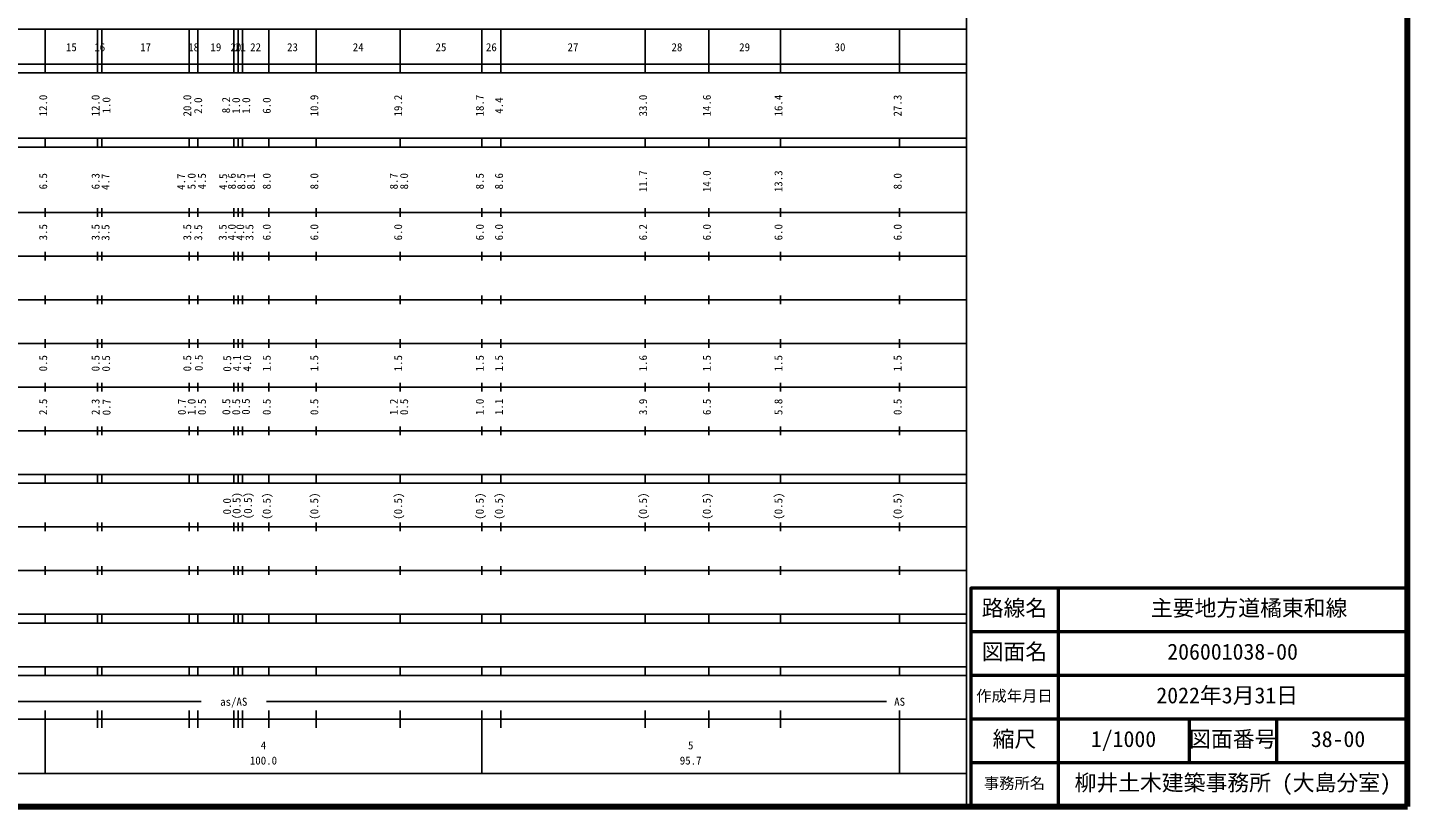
# Model space of a CAD drawing. Units: millimetres, scale not verified. Extents: x 40000 to 680000, y 20000 to 380000.
# Drawn here: x 363975 to 680000, y 20000 to 198357 of the extents above; entities that cross this region are included whole.
import ezdxf
from ezdxf.enums import TextEntityAlignment as Align

# ---------------------------------------------------------------- set-up
doc = ezdxf.new("R2010")
doc.units = ezdxf.units.MM
doc.header["$LTSCALE"] = 1000
for name, color, linetype, lineweight in [('M-TTL', 2, 'Continuous', 140), ('M-TTL-BAND', 7, 'Continuous', 25), ('M-TTL-FRAM', 2, 'Continuous', 50), ('M-TTL-LINE', 7, 'Continuous', 50)]:
    doc.layers.add(name, color=color, linetype=linetype, lineweight=lineweight)
doc.layers.add('M-TTL-TXT', color=7, linetype='Continuous')
doc.styles.add('ＭＳ ゴシック', font='')
doc.styles.get('ＭＳ ゴシック').set_extended_font_data('MS Gothic')

msp = doc.modelspace()

# ---------------------------------------------------------------- linework, layer by layer
at = {"layer": 'M-TTL'}
for p, q in [((680000, 20000), (680000, 380000)), ((40000, 20000), (680000, 20000))]:
    msp.add_line(p, q, dxfattribs=at)
at = {"layer": 'M-TTL-BAND'}
for p, q in [((579000, 20000), (579000, 370000)), ((68000, 198000), (579000, 198000)), ((368000, 188000), (368000, 198000)), ((380000, 188000), (380000, 198000)), ((381000, 188000), (381000, 198000)), ((401000, 188000), (401000, 198000)), ((403000, 188000), (403000, 198000)), ((411200, 188000), (411200, 198000)), ((412200, 188000), (412200, 198000)), ((413200, 188000), (413200, 198000)), ((419200, 188000), (419200, 198000)), ((430100, 188000), (430100, 198000)), ((449300, 188000), (449300, 198000)), ((468000, 188000), (468000, 198000)), ((472400, 188000), (472400, 198000)), ((505400, 188000), (505400, 198000)), ((520000, 188000), (520000, 198000)), ((536400, 188000), (536400, 198000)), ((563700, 188000), (563700, 198000)), ((40000, 190000), (579000, 190000)), ((40000, 188000), (579000, 188000)), ((40000, 173000), (579000, 173000)), ((40000, 171000), (579000, 171000)), ((368000, 171000), (368000, 173000)), ((380000, 171000), (380000, 173000)), ((381000, 171000), (381000, 173000)), ((401000, 171000), (401000, 173000)), ((403000, 171000), (403000, 173000)), ((411200, 171000), (411200, 173000)), ((412200, 171000), (412200, 173000)), ((413200, 171000), (413200, 173000)), ((419200, 171000), (419200, 173000)), ((430100, 171000), (430100, 173000)), ((449300, 171000), (449300, 173000)), ((468000, 171000), (468000, 173000)), ((472400, 171000), (472400, 173000)), ((505400, 171000), (505400, 173000)), ((520000, 171000), (520000, 173000)), ((536400, 171000), (536400, 173000)), ((563700, 171000), (563700, 173000)), ((40000, 156000), (579000, 156000)), ((368000, 155000), (368000, 157000)), ((380000, 155000), (380000, 157000)), ((381000, 155000), (381000, 157000)), ((401000, 155000), (401000, 157000)), ((403000, 155000), (403000, 157000)), ((411200, 155000), (411200, 157000)), ((412200, 155000), (412200, 157000)), ((413200, 155000), (413200, 157000)), ((419200, 155000), (419200, 157000)), ((430100, 155000), (430100, 157000)), ((449300, 155000), (449300, 157000)), ((468000, 155000), (468000, 157000)), ((472400, 155000), (472400, 157000)), ((505400, 155000), (505400, 157000)), ((520000, 155000), (520000, 157000)), ((536400, 155000), (536400, 157000)), ((563700, 155000), (563700, 157000)), ((46000, 146000), (579000, 146000)), ((368000, 145000), (368000, 147000)), ((380000, 145000), (380000, 147000)), ((381000, 145000), (381000, 147000)), ((401000, 145000), (401000, 147000)), ((403000, 145000), (403000, 147000)), ((411200, 145000), (411200, 147000)), ((412200, 145000), (412200, 147000)), ((413200, 145000), (413200, 147000)), ((419200, 145000), (419200, 147000)), ((430100, 145000), (430100, 147000)), ((449300, 145000), (449300, 147000)), ((468000, 145000), (468000, 147000)), ((472400, 145000), (472400, 147000)), ((505400, 145000), (505400, 147000)), ((520000, 145000), (520000, 147000)), ((536400, 145000), (536400, 147000)), ((563700, 145000), (563700, 147000)), ((52000, 136000), (579000, 136000)), ((368000, 135000), (368000, 137000)), ((380000, 135000), (380000, 137000)), ((381000, 135000), (381000, 137000)), ((401000, 135000), (401000, 137000)), ((403000, 135000), (403000, 137000)), ((411200, 135000), (411200, 137000)), ((412200, 135000), (412200, 137000)), ((413200, 135000), (413200, 137000)), ((419200, 135000), (419200, 137000)), ((430100, 135000), (430100, 137000)), ((449300, 135000), (449300, 137000)), ((468000, 135000), (468000, 137000)), ((472400, 135000), (472400, 137000)), ((505400, 135000), (505400, 137000)), ((520000, 135000), (520000, 137000)), ((536400, 135000), (536400, 137000)), ((563700, 135000), (563700, 137000)), ((368000, 125000), (368000, 127000)), ((380000, 125000), (380000, 127000)), ((381000, 125000), (381000, 127000)), ((401000, 125000), (401000, 127000)), ((403000, 125000), (403000, 127000)), ((411200, 125000), (411200, 127000)), ((412200, 125000), (412200, 127000)), ((413200, 125000), (413200, 127000)), ((419200, 125000), (419200, 127000)), ((430100, 125000), (430100, 127000)), ((449300, 125000), (449300, 127000)), ((468000, 125000), (468000, 127000)), ((472400, 125000), (472400, 127000)), ((505400, 125000), (505400, 127000)), ((520000, 125000), (520000, 127000)), ((536400, 125000), (536400, 127000)), ((563700, 125000), (563700, 127000)), ((46000, 126000), (579000, 126000)), ((368000, 115000), (368000, 117000)), ((380000, 115000), (380000, 117000)), ((381000, 115000), (381000, 117000)), ((401000, 115000), (401000, 117000)), ((403000, 115000), (403000, 117000)), ((411200, 115000), (411200, 117000)), ((412200, 115000), (412200, 117000)), ((413200, 115000), (413200, 117000)), ((419200, 115000), (419200, 117000)), ((430100, 115000), (430100, 117000)), ((449300, 115000), (449300, 117000)), ((468000, 115000), (468000, 117000)), ((472400, 115000), (472400, 117000)), ((505400, 115000), (505400, 117000)), ((520000, 115000), (520000, 117000)), ((536400, 115000), (536400, 117000)), ((563700, 115000), (563700, 117000)), ((52000, 116000), (579000, 116000)), ((46000, 106000), (579000, 106000)), ((368000, 105000), (368000, 107000)), ((380000, 105000), (380000, 107000)), ((381000, 105000), (381000, 107000)), ((401000, 105000), (401000, 107000)), ((403000, 105000), (403000, 107000)), ((411200, 105000), (411200, 107000)), ((412200, 105000), (412200, 107000)), ((413200, 105000), (413200, 107000)), ((419200, 105000), (419200, 107000)), ((430100, 105000), (430100, 107000)), ((449300, 105000), (449300, 107000)), ((468000, 105000), (468000, 107000)), ((472400, 105000), (472400, 107000)), ((505400, 105000), (505400, 107000)), ((520000, 105000), (520000, 107000)), ((536400, 105000), (536400, 107000)), ((563700, 105000), (563700, 107000)), ((40000, 96000), (579000, 96000)), ((368000, 94000), (368000, 96000)), ((380000, 94000), (380000, 96000)), ((381000, 94000), (381000, 96000)), ((401000, 94000), (401000, 96000)), ((403000, 94000), (403000, 96000)), ((411200, 94000), (411200, 96000)), ((412200, 94000), (412200, 96000)), ((413200, 94000), (413200, 96000)), ((419200, 94000), (419200, 96000)), ((430100, 94000), (430100, 96000)), ((449300, 94000), (449300, 96000)), ((468000, 94000), (468000, 96000)), ((472400, 94000), (472400, 96000)), ((505400, 94000), (505400, 96000)), ((520000, 94000), (520000, 96000)), ((536400, 94000), (536400, 96000)), ((563700, 94000), (563700, 96000)), ((40000, 94000), (579000, 94000)), ((49000, 84000), (579000, 84000)), ((368000, 83000), (368000, 85000)), ((380000, 83000), (380000, 85000)), ((381000, 83000), (381000, 85000)), ((401000, 83000), (401000, 85000)), ((403000, 83000), (403000, 85000)), ((411200, 83000), (411200, 85000)), ((412200, 83000), (412200, 85000)), ((413200, 83000), (413200, 85000)), ((419200, 83000), (419200, 85000)), ((430100, 83000), (430100, 85000)), ((449300, 83000), (449300, 85000)), ((468000, 83000), (468000, 85000)), ((472400, 83000), (472400, 85000)), ((505400, 83000), (505400, 85000)), ((520000, 83000), (520000, 85000)), ((536400, 83000), (536400, 85000)), ((563700, 83000), (563700, 85000)), ((40000, 74000), (579000, 74000)), ((368000, 73000), (368000, 75000)), ((380000, 73000), (380000, 75000)), ((381000, 73000), (381000, 75000)), ((401000, 73000), (401000, 75000)), ((403000, 73000), (403000, 75000)), ((411200, 73000), (411200, 75000)), ((412200, 73000), (412200, 75000)), ((413200, 73000), (413200, 75000)), ((419200, 73000), (419200, 75000)), ((430100, 73000), (430100, 75000)), ((449300, 73000), (449300, 75000)), ((468000, 73000), (468000, 75000)), ((472400, 73000), (472400, 75000)), ((505400, 73000), (505400, 75000)), ((520000, 73000), (520000, 75000)), ((536400, 73000), (536400, 75000)), ((563700, 73000), (563700, 75000)), ((40000, 64000), (579000, 64000)), ((368000, 62000), (368000, 64000)), ((380000, 62000), (380000, 64000)), ((381000, 62000), (381000, 64000)), ((401000, 62000), (401000, 64000)), ((403000, 62000), (403000, 64000)), ((411200, 62000), (411200, 64000)), ((412200, 62000), (412200, 64000)), ((413200, 62000), (413200, 64000)), ((419200, 62000), (419200, 64000)), ((430100, 62000), (430100, 64000)), ((449300, 62000), (449300, 64000)), ((468000, 62000), (468000, 64000)), ((472400, 62000), (472400, 64000)), ((505400, 62000), (505400, 64000)), ((520000, 62000), (520000, 64000)), ((536400, 62000), (536400, 64000)), ((563700, 62000), (563700, 64000)), ((40000, 62000), (579000, 62000)), ((40000, 52000), (579000, 52000)), ((368000, 50000), (368000, 52000)), ((380000, 50000), (380000, 52000)), ((381000, 50000), (381000, 52000)), ((401000, 50000), (401000, 52000)), ((403000, 50000), (403000, 52000)), ((411200, 50000), (411200, 52000)), ((412200, 50000), (412200, 52000)), ((413200, 50000), (413200, 52000)), ((419200, 50000), (419200, 52000)), ((430100, 50000), (430100, 52000)), ((449300, 50000), (449300, 52000)), ((468000, 50000), (468000, 52000)), ((472400, 50000), (472400, 52000)), ((505400, 50000), (505400, 52000)), ((520000, 50000), (520000, 52000)), ((536400, 50000), (536400, 52000)), ((563700, 50000), (563700, 52000)), ((40000, 50000), (579000, 50000)), ((71000, 44000), (403700, 44000)), ((368000, 27500), (368000, 42000)), ((380000, 38000), (380000, 42000)), ((381000, 38000), (381000, 42000)), ((401000, 38000), (401000, 42000)), ((403000, 38000), (403000, 42000)), ((411200, 38000), (411200, 42000)), ((412200, 38000), (412200, 42000)), ((413200, 38000), (413200, 42000)), ((418700, 44000), (560700, 44000)), ((419200, 38000), (419200, 42000)), ((430100, 38000), (430100, 42000)), ((449300, 38000), (449300, 42000)), ((468000, 27500), (468000, 42000)), ((472400, 38000), (472400, 42000)), ((505400, 38000), (505400, 42000)), ((520000, 38000), (520000, 42000)), ((536400, 38000), (536400, 42000)), ((563700, 27500), (563700, 42000)), ((40000, 40000), (579000, 40000)), ((68000, 27500), (579000, 27500)), ((579000, 20000), (579000, 23766))]:
    msp.add_line(p, q, dxfattribs=at)
at = {"layer": 'M-TTL-FRAM'}
msp.add_lwpolyline([(680000, 70000), (580000, 70000), (580000, 20000)], dxfattribs=at)
at = {"layer": 'M-TTL-LINE'}
for p, q in [((600000, 70000), (600000, 20000)), ((680000, 60000), (580000, 60000)), ((680000, 50000), (580000, 50000)), ((680000, 40000), (580000, 40000)), ((630000, 40000), (630000, 30000)), ((650000, 40000), (650000, 30000)), ((680000, 30000), (580000, 30000))]:
    msp.add_line(p, q, dxfattribs=at)

# ---------------------------------------------------------------- texts
at = {"layer": 'M-TTL-BAND', "style": 'ＭＳ ゴシック'}
for s, p in [('15', (372750, 192405)), ('16', (379250, 192405)), ('17', (389750, 192405)), ('18', (400750, 192405)), ('19', (405850, 192405)), ('20', (410450, 192405)), ('21', (411450, 192405)), ('22', (414950, 192405)), ('23', (423400, 192405)), ('24', (438450, 192405)), ('25', (457400, 192405)), ('26', (468950, 192405)), ('27', (487650, 192405)), ('28', (511450, 192405)), ('29', (526950, 192405)), ('30', (548800, 192405)), ('as/AS', (408075, 42500)), ('AS', (562450, 42500)), ('4', (417375, 32523)), ('5', (515225, 32523)), ('100.0', (414875, 29033)), ('95.7', (513350, 29033))]:
    msp.add_text(s, height=1833, dxfattribs=at).set_placement(p, align=Align.BOTTOM_LEFT)
for s, p in [('12.0', (369000, 178000)), ('12.0', (381000, 178000)), ('1.0', (383487, 178696)), ('20.0', (402000, 178000)), ('2.0', (404500, 178618)), ('8.2', (410896, 178733)), ('1.0', (413200, 178625)), ('1.0', (415499, 178631)), ('6.0', (420200, 178625)), ('10.9', (431100, 178000)), ('19.2', (450300, 178000)), ('18.7', (469000, 178000)), ('4.4', (473400, 178625)), ('33.0', (506400, 178000)), ('14.6', (521000, 178000)), ('16.4', (537400, 178000)), ('27.3', (564700, 178000)), ('6.5', (369000, 161299)), ('6.3', (381000, 161299)), ('4.7', (383278, 161168)), ('4.7', (400609, 161193)), ('5.0', (403000, 161299)), ('4.5', (405370, 161299)), ('4.5', (410233, 161187)), ('8.6', (412200, 161299)), ('8.5', (414377, 161266)), ('8.1', (416588, 161286)), ('8.0', (420200, 161299)), ('8.0', (431100, 161299)), ('8.7', (449300, 161299)), ('8.0', (451670, 161299)), ('8.5', (469000, 161299)), ('8.6', (473400, 161299)), ('11.7', (506400, 160674)), ('14.0', (521000, 160674)), ('13.3', (537400, 160674)), ('8.0', (564700, 161299)), ('3.5', (369000, 149625)), ('3.5', (381000, 149625)), ('3.5', (383275, 149555)), ('3.5', (402000, 149625)), ('3.5', (404514, 149533)), ('3.5', (410107, 149580)), ('4.0', (412200, 149625)), ('4.0', (414136, 149594)), ('3.5', (416241, 149603)), ('6.0', (420200, 149625)), ('6.0', (431100, 149625)), ('6.0', (450300, 149625)), ('6.0', (469000, 149625)), ('6.0', (473400, 149625)), ('6.2', (506400, 149625)), ('6.0', (521000, 149625)), ('6.0', (537400, 149625)), ('6.0', (564700, 149625)), ('0.5', (404631, 119708)), ('4.1', (413376, 119629)), ('0.5', (369000, 119625)), ('0.5', (381000, 119625)), ('0.5', (383411, 119594)), ('0.5', (402000, 119625)), ('0.5', (411153, 119558)), ('4.0', (415718, 119596)), ('1.5', (420200, 119625)), ('1.5', (431100, 119625)), ('1.5', (450300, 119625)), ('1.5', (469000, 119625)), ('1.5', (473400, 119625)), ('1.6', (506400, 119625)), ('1.5', (521000, 119625)), ('1.5', (537400, 119625)), ('1.5', (564700, 119625)), ('2.5', (369000, 109625)), ('2.3', (381000, 109625)), ('0.7', (383515, 109555)), ('0.7', (400763, 109633)), ('1.0', (403000, 109625)), ('0.5', (405370, 109625)), ('0.5', (410943, 109655)), ('0.5', (413200, 109625)), ('0.5', (415418, 109694)), ('0.5', (420200, 109625)), ('0.5', (431100, 109625)), ('1.2', (449300, 109625)), ('0.5', (451670, 109625)), ('1.0', (469000, 109625)), ('1.1', (473400, 109625)), ('3.9', (506400, 109625)), ('6.5', (521000, 109625)), ('5.8', (537400, 109625)), ('0.5', (564700, 109625)), ('(0.5)', (415886, 85765)), ('0.0', (411115, 86861)), ('(0.5)', (413301, 85741)), ('(0.5)', (420200, 85639)), ('(0.5)', (431100, 85639)), ('(0.5)', (450300, 85639)), ('(0.5)', (469000, 85639)), ('(0.5)', (473400, 85639)), ('(0.5)', (506400, 85639)), ('(0.5)', (521000, 85639)), ('(0.5)', (537400, 85639)), ('(0.5)', (564700, 85639))]:
    msp.add_text(s, height=1833, rotation=90, dxfattribs=at).set_placement(p, align=Align.BOTTOM_LEFT)
at = {"layer": 'M-TTL-TXT', "style": 'ＭＳ ゴシック'}
for s, height, p in [('路線名', 3666, (582500, 62500)), ('路線名', 3666, (582500, 62500)), ('主要地方道橘東和線 ', 3666, (621250, 62500)), ('図面名', 3666, (582500, 52500)), ('図面名', 3666, (582500, 52500)), ('206001038-00', 3666, (625000, 52500)), ('2022年3月31日', 3666, (622500, 42500)), ('作成年月日', 2566, (581250, 43250)), ('作成年月日', 2566, (581250, 43250)), ('縮尺', 3666, (585000, 32500)), ('縮尺', 3666, (585000, 32500)), ('1/1000', 3666, (607500, 32500)), ('図面番号', 3666, (630000, 32500)), ('図面番号', 3666, (630000, 32500)), ('38-00', 3666, (657875, 32500)), ('事務所名', 2566, (583000, 23250)), ('事務所名', 2566, (583000, 23250)), ('柳井土木建築事務所 (大島分室)', 3666, (603750, 22500))]:
    msp.add_text(s, height=height, dxfattribs=at).set_placement(p, align=Align.BOTTOM_LEFT)

doc.saveas('drawing.dxf')
